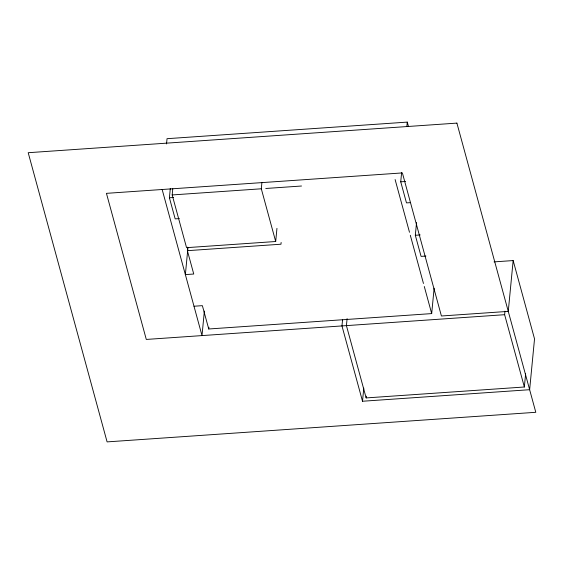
<?xml version="1.0" encoding="UTF-8"?>
<svg xmlns="http://www.w3.org/2000/svg" width="564" height="564" viewBox="0 0 564 564"><rect width="100%" height="100%" fill="white"/><g stroke="black" fill="none" stroke-linecap="round" stroke-linejoin="round"><path stroke-width="0.85" d="M166.535 143.947L167.036 138.688L407.271 122.106L408.428 126.336M179.359 218.592L175.164 218.881L169.411 197.788L170.307 188.475M276.952 228.371L275.69 241.512L186.557 247.666L172.175 194.947L172.767 188.813M187.953 247.709L185.366 274.605L193.748 274.026L187.382 250.677L187.72 247.173M204.365 311.06L202.004 335.594L162.15 189.497M434.125 288.19L431.686 313.598L208.743 328.988L208.913 327.233M275.69 241.512L261.308 188.792L261.9 182.658M281.14 242.464L280.971 244.212L187.382 250.677M342.559 319.795L341.967 325.929L362.511 401.244L529.638 389.703L534.531 338.893L513.155 260.568L494.057 261.886M347.1 318.611L346.423 325.618L366.149 397.923L524.358 386.996L525.62 373.861M362.511 401.244L363.78 388.102M366.149 397.923L366.318 396.168M410.536 202.631L406.482 202.906L400.729 181.819L401.631 172.506M406.848 126.484L407.271 122.106M425.933 256.042L421.075 256.38L415.323 235.294L416.542 222.59M524.358 386.996L504.632 314.698L504.97 311.194M513.155 260.568L508.27 311.377L441.415 315.995L402.379 172.915L106.441 193.346L146.295 339.436L504.632 314.698M172.175 194.947L261.308 188.792M265.764 188.482L301.521 186.014M169.411 197.788L173.599 197.499M400.729 181.819L405.594 181.481M415.323 235.294L420.18 234.955M193.995 306.238L202.377 305.653L208.743 328.988M395.11 179.549L409.492 232.269M410.317 235.287L423.465 283.488M424.29 286.498L431.686 313.598M456.903 123.107L28.2 152.71L107.097 441.894L535.8 412.298L456.903 123.107"/></g></svg>
